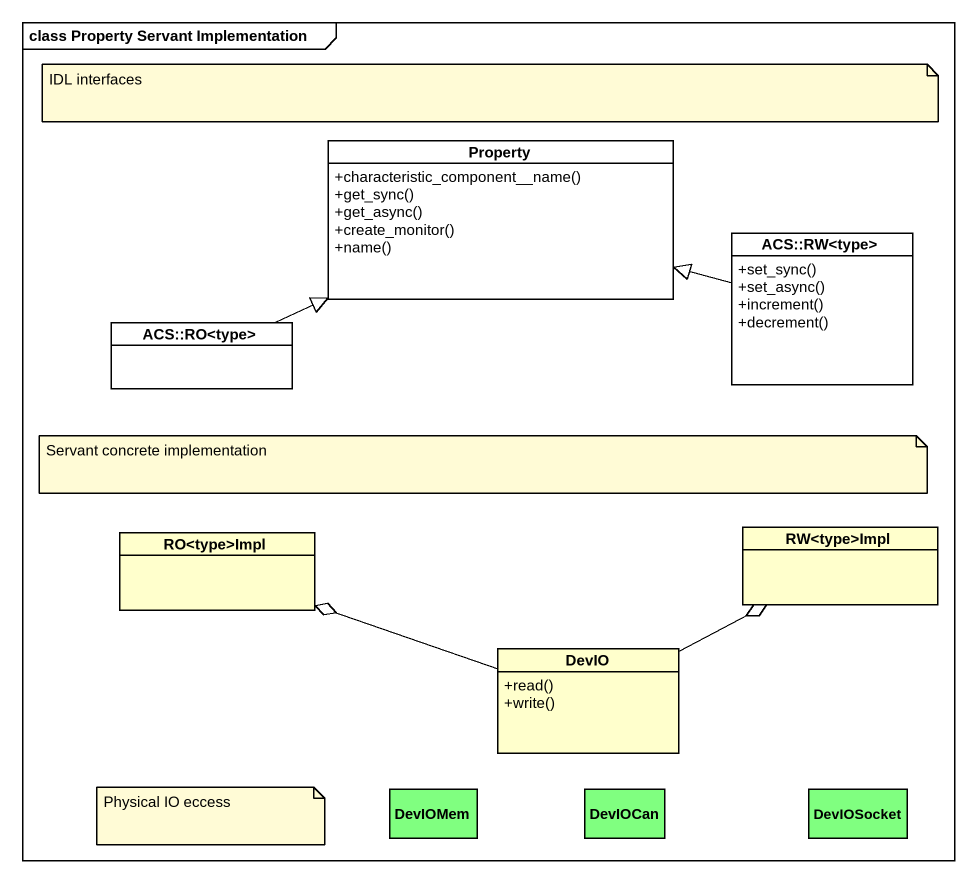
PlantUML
@startuml
mainframe class Property Servant Implementation
hide circle
hide empty members
skinparam classAttributeIconSize 0
class Property #FFFFFF {
  +characteristic_component__name()
  +get_sync()
  +get_async()
  +create_monitor()
  +name()
}
class "ACS::RW<type>" as ACS_RW_type #FFFFFF {
  +set_sync()
  +set_async()
  +increment()
  +decrement()
}
class "ACS::RO<type>" as ACS_RO_type #FFFFFF
class "RO<type>Impl" as RO_type_Impl #FFFFCC
class "RW<type>Impl" as RW_type_Impl #FFFFCC
class DevIO #FFFFCC {
  +read()
  +write()
}
class DevIOMem #80FF80
class DevIOCan #80FF80
class DevIOSocket #80FF80
ACS_RW_type -left-|> Property
ACS_RO_type -right-|> Property
RO_type_Impl o-right- DevIO
RW_type_Impl o-left- DevIO
note as N1
  IDL interfaces
end note
note as N2
  Servant concrete implementation
end note
note as N3
  Physical IO eccess
end note
@enduml
